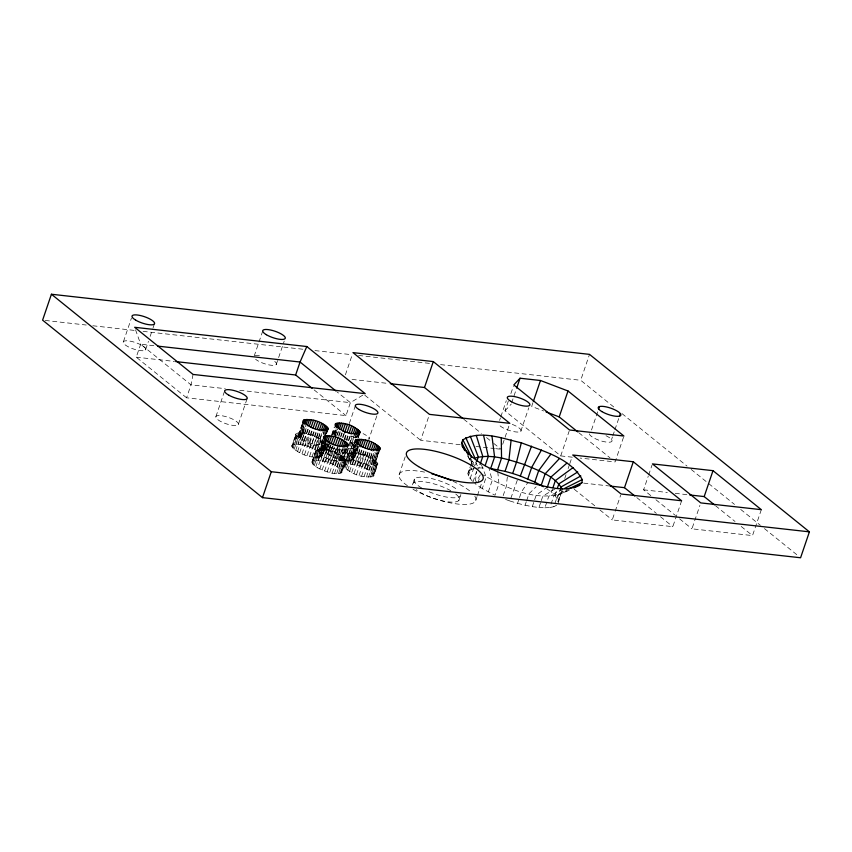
<?xml version="1.0" encoding="UTF-8"?>
<svg xmlns="http://www.w3.org/2000/svg" width="852" height="852" viewBox="0 0 852 852"><rect width="100%" height="100%" fill="white"/><g stroke="black" fill="none" stroke-linecap="round" stroke-linejoin="round"><path stroke-width="0.64" stroke-dasharray="4.26 3.19" d="M326.252 442.763L321.662 456.31C311.694 459.111 298.36 454.329 291.821 446.363L295.825 434.073L298.573 432.699L304.43 432.997L311.907 434.882L322.823 440.133L318.904 451.645L321.247 453.796L321.96 455.607L317.679 467.854C324.921 471.081 333.941 475.714 341.79 472.562L342.089 471.859C336.263 463.499 321.609 458.259 312.034 461.837L313.089 464.532L317.679 467.854M295.825 434.073L295.74 434.85C302.279 442.816 315.613 447.598 325.581 444.797L325.741 443.242L321.822 454.755M311.96 462.615L315.954 450.325C325.528 446.746 340.182 451.986 346.008 460.336L341.79 472.562M323.696 449.931L323.781 449.153C333.356 445.564 348.01 450.815 353.836 459.164L353.537 459.867C343.569 462.679 330.235 457.897 323.696 449.931L326.05 443.019M343.292 459.803L343.356 459.164C337.967 452.593 326.966 448.642 318.744 450.964L318.499 451.539C323.227 458.568 335.443 462.668 343.292 459.803L348.191 445.415M343.835 466.182L343.91 465.405C353.484 461.827 368.139 467.066 373.964 475.416L373.677 476.119C363.697 478.93 350.374 474.149 343.835 466.182L348.34 453.264C358.383 451.326 372.058 455.33 377.894 463.903L373.677 476.119M348.34 453.264L347.754 454.67C354.294 462.636 367.627 467.407 377.596 464.606L377.894 463.903M354.251 435.042L349.767 448.237L352.771 448.248L355.039 447.108L354.815 445.724L348.628 441.24L350.662 435.244M375.178 463.371L375.242 462.721C369.843 456.15 358.852 452.21 350.619 454.521L350.374 455.106C355.114 462.135 367.318 466.236 375.178 463.371L380.077 448.972M507.334 477.024L506.205 486.726L502.286 498.25M475.331 480.933L476.737 471.72M193.063 374.433L190.997 384.848L186.588 397.799L345.987 415.616L350.396 402.655L363.09 394.955M303.93 425.723L300.277 438.088C306.699 441.986 315.879 446.863 323.164 443.551L323.227 442.912C317.828 436.341 306.837 432.39 298.605 434.712L298.477 435.99L300.277 438.088L304.867 426.479M334.346 434.232L335.805 429.28M123.455 341.567L131.442 318.126M186.588 397.799L136.256 357.169L140.665 344.219L135.095 328.51M145.522 349.97A11.896 3.376 18.8 0 0 131.133 341.343A11.896 3.376 18.8 0 0 126.82 345.997A11.896 3.376 18.8 0 0 145.522 349.97L148.461 341.343M150.144 336.402L152.668 329M153.083 327.764L154.34 324.069M215.918 416.564L224.31 391.888M254.162 356.168L262.98 330.267M238.315 424.509A11.896 3.376 18.8 0 0 222.883 415.925A11.896 3.376 18.8 0 0 220.135 421.165A11.896 3.376 18.8 0 0 238.315 424.509L247.133 398.598M276.229 364.581L284.206 341.141M291.821 446.363L296.326 433.444M292.172 447.268L296.091 435.755M291.895 445.585L293.333 444.499L297.252 432.986M292.95 448.28L296.869 436.767M293.333 444.499L294.654 444.222L298.573 432.699M298.36 435.287L302.854 422.091M298.605 434.712L301.874 425.116M298.477 435.99L302.971 422.794M294.132 449.355L298.051 437.843M299.201 434.254L302.471 424.658M294.654 444.222L296.326 444.126L300.245 432.614M298.945 436.778L303.844 422.379M300.128 433.945L303.397 424.349M299.755 437.64L303.834 425.649M295.676 450.474L299.595 438.961M301.363 433.796L303.813 426.596M296.326 444.126L298.296 444.222L302.215 432.709M300.884 438.546L304.963 426.554M302.875 433.796L305.73 425.404M297.54 451.603L301.459 440.09M298.296 444.222L300.511 444.51L304.43 432.997M302.29 439.483L307.199 425.084M304.611 433.956L307.061 426.756M299.68 452.71L303.6 441.198M303.951 440.409L308.85 426.011M300.511 444.51L302.918 444.978L308.562 428.279M305.804 441.293L310.703 426.905M302.023 453.754L305.943 442.241M308.562 434.733L310.597 428.726M302.918 444.978L305.431 445.617L309.351 434.105M307.806 442.124L312.705 427.736M310.66 435.319L312.705 429.323M304.505 454.723L308.424 443.21M305.431 445.617L307.987 446.405L311.907 434.882M309.883 442.88L314.793 428.481M312.759 436.022L314.803 430.015M307.05 455.575L310.969 444.052M318.904 451.645L310.511 447.311L314.431 435.798M312.002 443.53L316.901 429.131M314.814 436.81L316.848 430.814M309.595 456.278L313.515 444.765M314.079 444.052L318.978 429.653M312.94 448.322L316.859 436.81M316.742 437.672L318.786 431.676M316.06 444.435L320.959 430.047M312.066 456.832L315.985 445.319M318.51 438.588L320.959 431.389M315.187 449.398L319.106 437.885M312.034 461.837L315.954 450.325M317.881 444.68L322.791 430.281M312.546 461.209L316.465 449.696M320.043 439.515L322.493 432.326M312.311 463.52L318.307 445.702M313.472 460.751L317.391 449.238M317.189 450.527L321.108 439.004M319.511 444.755L321.555 438.759M323.185 433.966L324.41 430.367M313.089 464.532L317.008 453.019L315.879 451.102M323.366 434.445L324.175 432.049M314.793 460.474L318.712 448.951M316.486 457.407L323.398 437.151M324.154 435.084L325.783 430.292M318.616 452.242L323.515 437.843M314.26 465.607L318.179 454.095L317.008 453.019M345.411 374.816L352.132 355.082M316.454 460.378L320.373 448.866M319.085 453.03L323.984 438.642M325.24 434.85L326.87 430.058M320.267 450.197L323.536 440.601M325.379 434.967L326.199 432.571M322.738 444.073L323.962 440.473M327.637 429.674L326.007 434.477L327.306 430.91M318.318 457.417L322.237 445.905M326.422 433.956L327.647 430.356M319.894 453.892L324.793 439.504L320.416 454.34L325.922 440.409L321.012 454.808M315.804 466.726L319.734 455.213L318.179 454.095M321.502 450.048L324.356 441.655M318.424 460.474L322.344 448.961M319.809 457.226L323.728 445.713M321.247 453.796L325.166 442.284M323.004 450.048L325.464 442.848M320.938 456.853L324.857 445.34M320.65 460.772L324.569 449.249M322.429 455.735L327.583 440.473M325.219 448.056L326.785 443.455M324.74 450.207L326.785 444.212M324.825 451.837L328.361 441.474M326.529 447.779L327.711 444.329M319.809 468.962L323.728 457.449L319.734 455.213M324.09 456.661L328.989 442.263M331.716 434.669L334.325 426.852M323.046 461.23L328.702 444.531M331.992 434.754L334.442 427.555M326.007 452.923L329.149 443.711M328.201 447.683L329.373 444.233M332.866 434.339L334.911 428.343M332.823 435.116L335.273 427.917M325.943 457.545L330.842 443.157M334.08 434.009L335.72 429.206M322.152 470.006L326.071 458.493L323.728 457.449M327.551 454.041L330.693 444.829M334.059 434.957L336.103 428.961M328.691 450.985L330.736 444.989M330.171 447.79L330.959 445.489M325.56 461.869L329.49 450.357M334.804 436.117L337.254 428.918L334.453 435.851M335.155 436.16L337.616 428.961M327.935 458.387L332.834 443.988M329.415 455.17L332.557 445.958M330.789 451.571L332.429 446.767M324.633 470.975L328.553 459.462L326.071 458.493M332.387 448.077L333.175 445.777M336.625 435.841L338.67 429.845M337.307 435.116L338.532 431.527M328.127 462.657L332.046 451.145M330.022 459.132L334.921 444.744M331.556 456.267L334.687 447.055M338.691 435.574L340.725 429.578M338.808 436.629L340.438 431.836M327.189 471.827L331.108 460.304L342.376 462.157L344.996 461.592L346.008 460.336M330.651 463.563L334.57 452.05M332.131 459.782L337.03 445.383M340.544 436.458L341.769 432.859M334.942 453.062L336.987 447.066M333.899 457.322L337.424 446.959M340.843 437.087L342.483 432.294M337.307 449.185L338.095 446.874M329.735 472.54L333.654 461.017M334.208 460.304L339.107 445.905M333.068 464.574L336.987 453.062M336.881 453.935L339.33 446.736M342.536 437.3L343.761 433.7M342.941 437.683L344.581 432.88M336.38 458.28L339.905 447.918M336.189 460.687L341.088 446.299M332.205 473.094L336.125 461.571M338.638 454.84L340.683 448.844M349.299 423.529L355.603 405.03M344.219 439.249L346.253 433.253M335.315 465.65L339.234 454.137M344.645 439.579L346.274 434.786M338.02 460.932L342.919 446.533M338.936 459.132L342.632 448.578M334.517 473.467L338.446 461.954M342.397 450.878L343.175 448.567M346.327 439.888L347.957 435.095M337.328 466.779L341.247 455.256M339.65 461.007L344.549 446.618M346.689 440.377L348.734 434.382M341.46 456.693L344.315 448.301M336.625 473.659L340.544 462.146M341.024 460.932L345.103 448.94M341.482 459.846L345.401 448.333L355.614 449.27L357.457 448.354L357.052 445.841L353.133 457.364M339.043 467.908L345.699 447.992M348.404 440.42L350.449 434.413M344.815 451.88L345.987 448.429M342.11 460.698L347.009 446.31M343.068 458.419L346.338 448.823M342.877 460.325L347.776 445.926M338.446 473.669L342.376 462.157M340.406 469.005L344.325 457.492M349.16 444.403L352.014 436M343.942 460.399L347.861 448.887M350.385 442.145L352.43 436.149M339.948 473.478L343.867 461.965M347.062 452.966L350.981 441.453L343.782 438.45M341.386 470.048L345.305 458.536M341.077 473.105L344.996 461.592M341.95 471.007L347.829 453.892M351.929 443.083L354.379 435.883M344.187 467.088L350.183 449.26M345.348 464.319L349.267 452.795M349.064 454.084L352.994 442.571L350.981 441.453M351.386 448.322L353.431 442.326M355.071 437.523L356.296 433.924M344.964 468.089L348.883 456.576M355.241 438.003L356.061 435.606M346.668 464.031L350.587 452.518M348.372 460.975L355.273 440.708M356.445 437.449L357.67 433.849M356.626 437.694L357.435 435.297M350.492 455.799L355.39 441.411M346.146 469.175L350.065 457.652M348.33 463.946L355.859 442.199M357.531 437.214L358.756 433.615M352.142 453.765L355.412 444.169M350.193 460.975L354.112 449.462M354.613 447.63L355.838 444.03M357.957 438.077L359.512 433.242M355.039 447.108L355.859 444.712M358.309 437.513L359.938 432.72M351.769 457.46L356.668 443.061L352.291 457.907L357.797 443.967L352.898 458.365M347.691 470.293L351.61 458.781M353.378 453.605L356.243 445.213M350.31 464.042L354.23 452.529M351.695 460.794L355.614 449.27M354.89 453.615L357.339 446.416M352.813 460.421L356.732 448.908M353.697 458.323L357.616 446.81M349.554 471.422L357.755 447.651M352.526 464.329L359.203 444.904M356.626 453.775L358.66 447.779M351.695 472.519L355.614 461.007M355.966 460.218L360.045 448.227M358.532 454.084L360.577 448.088M354.922 464.798L358.852 453.285M357.819 461.113L361.898 449.121M354.038 473.574L357.957 462.061M360.566 454.542L362.207 449.75M357.446 465.437L361.365 453.914M359.821 461.944L364.72 447.556M362.675 455.128L364.709 449.132M356.519 474.532L360.439 463.019M376.829 415.904L368.852 439.344A11.896 3.376 18.8 0 0 363.08 433.625M360.002 466.214L363.921 454.702M361.898 462.7L366.797 448.301M364.773 455.831L366.413 451.038M359.065 475.384L362.984 463.871M362.526 467.13L366.445 455.607M364.006 463.339L368.916 448.951M366.829 456.629L368.863 450.633M361.61 476.098L365.529 464.585M366.083 463.861L370.982 449.473M364.944 468.131L368.873 456.619M368.756 457.492L370.801 451.496M368.064 464.255L372.974 449.856M364.081 476.651L368 465.139M370.524 458.408L372.974 451.209M367.201 469.218L371.121 457.705M369.896 464.489L374.795 450.101M372.058 459.334L374.507 452.135M366.403 477.035L370.322 465.512M369.204 470.336L373.123 458.823M371.525 464.574L376.424 450.175M373.336 460.261L376.19 451.858M368.501 477.226L372.42 465.714M372.899 464.5L377.798 450.101M374.305 461.145L377.574 451.549M370.918 471.465L374.837 459.952M373.985 464.265L378.884 449.867M374.944 461.976L379.033 449.984M370.332 477.226L374.252 465.714M374.752 463.882L379.651 449.494M372.281 472.572L376.201 461.049M371.823 477.045L375.743 465.533M373.261 473.616L377.18 462.103M372.952 476.673L376.872 465.16M373.836 474.575L377.755 463.062M399.098 474.745L405.222 456.747M460.176 444.701L420.664 440.282L428.641 416.841M413.188 483.127L414.658 478.813M458.791 500.497L460.261 496.183M472.285 481.135L468.376 475.906L467.961 473.371L470.315 466.47M470.709 465.309L472.764 459.739L470.805 465.501M467.961 473.371L470.421 466.651M468.376 475.906L471.113 467.844M468.845 471.252L471.007 469.612L471.795 467.311M472.189 466.161L473.755 461.55M470.08 478.781L473.605 468.419M475.565 465.043L476.353 462.742M473.02 481.923L476.545 471.561M475.512 468.355L478.877 467.94L479.665 465.639M477.897 482.924L480.251 476.023M499.581 420.409L500.422 417.938M500.838 416.703L506.301 400.664M572.374 457.204L560.722 455.905L505.002 410.845L508.367 400.983M510.88 393.571L513.405 386.169M475.821 500.252L477.045 496.652M477.45 495.449L481.944 482.264M497.792 471.774L498.942 483.702L495.023 495.214L482.253 488.611L486.172 477.099L480.762 462.966M511.637 402.9L516.259 389.321M502.68 444.329L509.4 424.584M488.281 491.977L492.2 480.464L488.792 467.45M520.806 431.282L528.783 407.842M532.926 402.719L531.669 406.415L543.629 410.973M505.534 499.421L509.869 500.976L517.579 479.452M509.869 500.976L517.537 503.33L519.102 498.718M519.496 497.568L521.456 491.817L527.814 482.583M517.537 503.33L525.088 505.236L526.259 501.775M526.653 500.625L529.007 493.723L536.1 486.843M525.088 505.236L532.298 506.642L534.257 500.88M534.641 499.73L536.217 495.129L547.485 487.003M613.738 406.947L580.702 380.28L589.52 354.368M532.298 506.642L538.954 507.504L540.913 501.743M541.297 500.593L542.873 495.992L555.238 488.803M560.722 455.905L569.125 431.229M538.954 507.504L544.865 507.803L548.784 496.29L564.248 488.547M558.124 503.415L562.288 489.57L558.369 501.082L554.971 495.342L551.436 492.115L552.618 488.654M544.865 507.803L549.87 507.526L550.648 505.225M551.042 504.075L553.789 496.013L569.775 488.707M554.971 495.342L556.931 489.591M549.87 507.526L553.821 506.684L557.74 495.172L568.987 490.038M557.304 498.367L560.052 490.305M564.759 478.441L566.016 474.734M568.124 468.568L569.381 464.862M569.796 463.626L571.905 457.46M557.772 501.849L560.52 493.787L562.043 491.902L566.729 489.74M591.501 429.994L597.795 411.484M611.566 439.536L612.407 437.076M612.822 435.841L614.505 430.91M614.92 429.674L619.127 417.331M623.504 437.278L615.101 461.944L580.148 458.067M681.632 500.774L672.814 526.674L612.247 519.912L614.761 512.51M615.187 511.275L620.65 495.236M650.811 495.619L643.611 489.815L648.234 476.236M648.66 475.001L652.014 465.139M761.326 509.677L752.508 535.588L691.941 528.815L699.918 505.374M480.358 474.809L474.926 483.563L482.253 488.611M505.002 410.845L511.221 404.136M553.821 506.684L556.601 505.3M569.264 490.102C540.935 505.044 507.409 488.515 482.062 474.394M471.007 469.612L474.383 468.493M478.877 467.94L484.362 467.95M45.241 320.448L86.233 325.027M92.836 325.762L135.149 330.491M143.083 331.375L303.056 349.256M314.963 350.587L351.982 354.72M358.585 355.454L429.983 363.431M440.559 364.613L580.702 380.28M153.839 345.688L140.665 344.219L190.997 384.848L225.248 388.672M352.057 379.406L388.927 383.528M136.256 357.169L174.458 361.44M239.742 390.291L350.396 402.655L337.041 391.877M475.98 446.459L494.416 448.525M495.726 448.674L499.677 449.11M583.673 483.116L608.69 485.906M643.611 489.815L667.318 492.456M675.221 493.34L687.063 494.661M328.553 459.462L331.108 460.304M307.987 446.405L310.511 447.311M352.994 442.571L354.698 443.7M546.803 488.75L551.436 492.115M578.859 432.752L609.926 457.78M621.992 413.603L687.031 466.097M691.164 469.431L707.671 482.764M708.704 483.606L734.509 504.427M740.707 509.432L760.325 525.258M764.446 528.591L798.516 556.09M715.499 505.705L735.031 521.477M741.197 526.451L752.508 535.588M655.955 499.773L675.487 515.535M679.598 518.857L691.941 528.815M636.827 497.632L656.359 513.405M660.47 516.717L672.814 526.674M574.205 489.208L594.771 505.8M599.904 509.954L612.247 519.912M463.776 419.216L481.348 433.402M486.524 437.577L492.722 442.582M493.755 443.413L500.997 449.26M364.826 395.211L420.664 440.282M314.132 389.907L345.987 415.616M467.908 456.352L471.667 463.243M467.684 455.66L472.104 463.786M470.091 458.472L472.296 464.393M470.272 457.556L474.511 465.735M475.554 461.976L478.845 469.026M455.756 494.022A24.58 6.976 18.8 0 1 448.471 501.892A24.58 6.976 18.8 0 1 416.223 489.602M412.634 484.863A24.58 6.976 18.8 0 1 425.649 482.019A24.58 6.976 18.8 0 1 450.932 490.805M460.815 494.448A24.58 6.976 18.8 0 1 427.683 491.125M421.602 487.972A24.58 6.976 18.8 0 1 422.507 477.216A24.58 6.976 18.8 0 1 457.226 489.708M474.788 496.162A40.438 11.481 18.8 0 1 457.79 504.054A40.438 11.481 18.8 0 1 412.698 489.059M407.437 485.725A40.438 11.481 18.8 0 1 424.743 472.157M453.03 481.284A40.438 11.481 18.8 0 1 470.102 491.231M355.327 437.832A11.896 3.376 18.8 0 1 350.14 435.372M274.759 361.44A11.896 3.376 18.8 0 1 271.234 365.252A11.896 3.376 18.8 0 1 255.632 359.31M255.174 355.614A11.896 3.376 18.8 0 1 261.83 355.944M512.265 424.381A11.896 3.376 18.8 0 1 520.987 431.027A11.896 3.376 18.8 0 1 509.24 430.452A11.896 3.376 18.8 0 1 498.473 423.71M605.996 435.713A11.949 3.397 18.8 0 1 606.784 442.135A11.949 3.397 18.8 0 1 589.36 433.86"/><path stroke-width="1.28" d="M328.127 428.513L328.063 429.152C320.16 432.113 308.073 427.789 303.269 420.899L303.504 420.313C311.736 418.002 322.738 421.942 328.127 428.513L327.306 430.91M348.266 444.765L348.191 445.415C340.299 448.365 328.212 444.041 323.398 437.151L323.643 436.565C331.865 434.254 342.866 438.194 348.266 444.765L347.446 447.162M360.002 432.081L359.938 432.72C352.036 435.67 339.948 431.346 335.145 424.456L335.39 423.87C343.612 421.559 354.613 425.51 360.002 432.081L359.182 434.477M380.141 448.333L380.077 448.972C372.175 451.922 360.087 447.598 355.273 440.708L355.518 440.133C363.751 437.811 374.742 441.762 380.141 448.333L379.321 450.729M462.253 446.022C477.088 467.141 504.522 474.575 527.814 482.583C544.279 485.257 567.698 495.257 581.927 482.701L582.246 479.591C570.382 457.971 542.852 451.166 521.317 442.774C502.882 438.769 480.56 429.546 462.892 439.824L461.709 442.646L462.253 446.022L464.766 450.612M511.125 439.92L508.953 459.824L505.034 471.337L490.667 468.536L494.586 457.013L491.987 436.192M521.317 442.774L516.589 461.954L512.67 473.467L505.034 471.337M51.418 294.238L42.6 320.15L262.48 497.632L800.582 557.762L809.4 531.85L589.52 354.368L51.418 294.238L271.298 471.72L809.4 531.85M312.088 388.246L295.644 374.986L300.053 362.025L306.816 346.53L365.21 393.667L193.063 374.433L134.669 327.296L306.816 346.53M262.48 497.632L271.298 471.72M302.694 422.709L303.504 420.313M302.875 423.465L304.1 419.866M303.802 423.156L305.027 419.557M304.633 424.2L306.262 419.397M306.145 424.2L307.774 419.408M307.465 425.563L309.51 419.567M309.382 425.872L311.417 419.876M311.012 427.534L313.461 420.334M313.11 428.119L315.56 420.92M315.208 428.822L317.668 421.623M317.263 429.61L319.713 422.422M319.191 430.484L321.641 423.284M321.364 430.196L323.409 424.19M322.908 431.123L324.942 425.127M324.591 430.846L326.22 426.053M325.965 430.537L327.189 426.937M323.419 438.514L324.239 436.117M323.941 439.408L325.166 435.809M327.019 430.164L327.828 427.768M324.772 440.452L326.401 435.649M325.869 441.655L327.913 435.66M327.605 441.815L329.639 435.819M329.106 443.328L331.556 436.128M335.166 425.819L335.986 423.423M335.688 426.714L336.913 423.114M336.508 427.757L338.148 422.965M331.14 443.785L333.59 436.586M338.02 427.768L339.65 422.965M333.238 444.371L335.699 437.172M339.341 429.12L341.386 423.125M335.347 445.074L337.797 437.875M341.258 429.44L343.303 423.444M337.392 445.873L339.841 438.673M342.887 431.091L345.337 423.902M339.33 446.736L341.78 439.536M344.581 432.88L347.435 424.488M341.503 446.448L343.537 440.452M347.094 432.379L349.544 425.191M343.036 447.375L345.081 441.379M349.139 433.178L351.588 425.979M344.719 447.098L346.359 442.305M346.104 446.789L347.328 443.189M351.077 434.041L353.527 426.841M347.147 446.416L347.967 444.02M353.239 433.753L355.284 427.757M354.783 434.68L356.828 428.684M356.466 434.413L358.096 429.61M354.709 442.529L355.518 440.133M357.851 434.094L359.075 430.505M355.295 442.071L356.115 439.675M358.894 433.732L359.714 431.325M355.817 442.965L357.041 439.366M356.647 444.009L358.277 439.217M358.149 444.02L359.789 439.217M359.075 446.576L361.525 439.376M360.982 446.885L363.431 439.696M363.027 447.343L365.476 440.154M365.125 447.939L367.574 440.74M367.223 448.631L369.672 441.442M369.278 449.43L371.728 442.231M371.206 450.293L373.655 443.093M373.378 450.005L375.423 444.009M375.327 449.739L376.957 444.936M376.605 450.665L378.235 445.862M377.979 450.357L379.204 446.757M379.033 449.984L379.843 447.588M462.742 418.375L424.488 387.5L433.306 361.589L352.973 352.611L429.483 414.37L509.815 423.348L433.306 361.589M476.737 461.592L478.313 456.981L470.272 436.139M480.059 464.478L482.796 456.427L476.268 435.393M485.139 465.65L488.281 456.438L483.574 435.415M516.674 388.097L520.039 378.224L540.487 380.503L568.018 390.993L623.92 436.043L569.551 429.994L513.82 384.944L520.039 378.224M497.621 469.676L501.54 458.152L501.253 437.704M533.341 401.484L540.487 380.503M543.448 486.726L534.8 482.062L520.316 476.023L531.52 446.171M527.771 478.909L531.691 467.397L541.446 450.026M534.8 482.062L538.72 470.538L550.818 454.222M577.826 431.921L559.189 416.905L568.018 390.993M541.201 485.374L545.12 473.85L559.359 458.642M547.197 487.6L550.722 477.237L566.836 463.147M553.012 487.504L555.355 480.592L573.013 467.631M557.325 488.441L558.891 483.829L577.72 471.944M560.435 489.154L561.223 486.854L580.83 475.97M598.636 409.013L599.478 406.553M619.542 416.095L620.384 413.635M634.772 495.97L624.495 487.674L633.313 461.763L572.736 455L621.065 494L681.632 500.774L633.313 461.763M714.466 504.874L704.189 496.578L713.007 470.666L652.44 463.903L700.759 502.904L761.326 509.677L713.007 470.666M564.631 488.388L582.246 479.591M569.061 488.654L581.927 482.701M573.833 487.898L579.882 485.214M157.79 346.125L300.053 362.025L336.007 391.047M390.248 383.677L424.488 387.5M175.768 361.589L295.644 374.986M610.011 486.055L624.495 487.674M689.705 494.959L704.189 496.578M512.67 473.467L520.316 476.023M546.025 411.889L559.189 416.905M461.709 442.646L468.291 455.075M462.892 439.824L471.603 457.396M465.778 437.63L474.937 458.099C491.306 453.36 508.569 459.729 524.236 464.51C537.644 470.336 554.215 475.32 561.926 488.665M431.772 473.787A40.438 11.481 18.8 0 1 450.793 480.304M418.534 466.577A40.438 11.481 18.8 0 0 482.275 480.251A40.438 11.481 18.8 0 0 433.625 450.878A40.438 11.481 18.8 0 0 418.534 466.577M228.964 395.264A11.896 3.376 18.8 0 0 247.133 398.598A11.896 3.376 18.8 0 0 231.701 390.024A11.896 3.376 18.8 0 0 228.964 395.264M358.958 409.461A11.896 3.376 18.8 0 0 377.67 413.433A11.896 3.376 18.8 0 0 363.272 404.796A11.896 3.376 18.8 0 0 358.958 409.461M135.638 320.096A11.896 3.376 18.8 0 0 154.34 324.069A11.896 3.376 18.8 0 0 139.952 315.432A11.896 3.376 18.8 0 0 135.638 320.096M266.335 334.698A11.896 3.376 18.8 0 0 285.047 338.67A11.896 3.376 18.8 0 0 270.648 330.033A11.896 3.376 18.8 0 0 266.335 334.698M510.923 401.398A11.896 3.376 18.8 0 0 529.625 405.371A11.896 3.376 18.8 0 0 515.236 396.734A11.896 3.376 18.8 0 0 510.923 401.398M601.821 411.559A11.949 3.397 18.8 0 0 620.618 415.552A11.949 3.397 18.8 0 0 606.155 406.873A11.949 3.397 18.8 0 0 601.821 411.559"/></g></svg>
